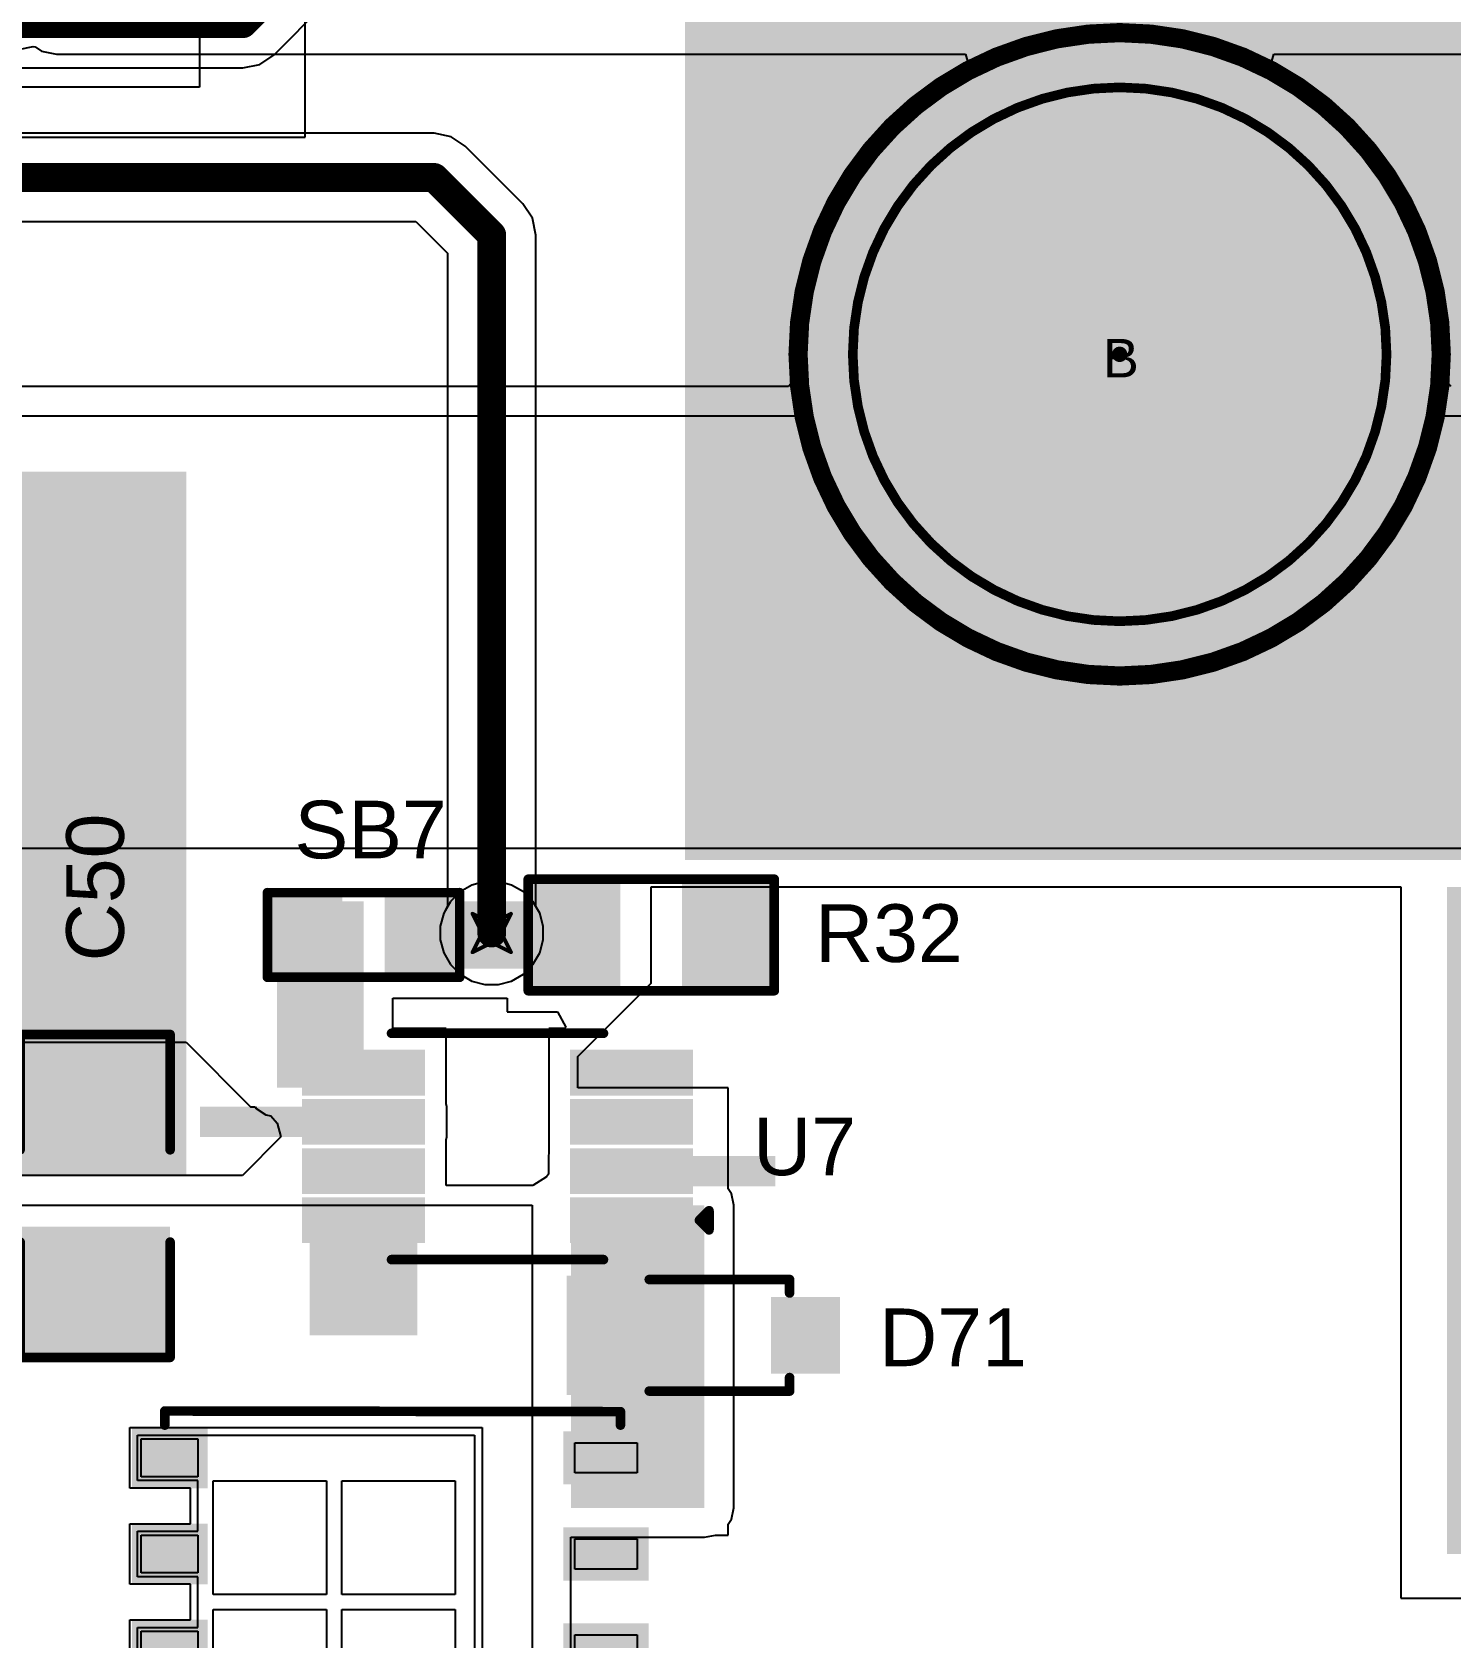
# Model space of a CAD drawing. Header units: inches. Extents: x -36 to 349, y -11 to 240.
# Drawn here: x 122.46 to 141.21, y 23.12 to 44.34 of the extents above; entities that cross this region are included whole.
import ezdxf

# ---------------------------------------------------------------- set-up
doc = ezdxf.new("R2010")
doc.units = ezdxf.units.IN
for name, color, linetype in [('Bottom Layer', 5, 'Continuous'), ('Bottom Solder', 6, 'Continuous'), ('Drill Drawing', 1, 'Continuous'), ('Layer 1', 16, 'Continuous'), ('Layer 2', 76, 'Continuous'), ('Multi-Layer', 9, 'Continuous'), ('Pad Holes', 156, 'Continuous'), ('Top Layer', 1, 'Continuous'), ('Top Overlay', 2, 'Continuous'), ('Top Paste', 8, 'Continuous'), ('Top Solder', 216, 'Continuous'), ('Via Holes', 16, 'Continuous')]:
    doc.layers.add(name, color=color, linetype=linetype)
doc.styles.add('Arial', font='', dxfattribs={"height": 0.2})
doc.styles.get('Arial').set_extended_font_data('Arial')

# ---------------------------------------------------------------- blocks, each defined once
blk = doc.blocks.new('SMTSO30100CTJ__4')
at = {"layer": 'Bottom Solder'}
h = blk.add_hatch(color=6, dxfattribs=at)
edge = h.paths.add_edge_path()
edge.add_arc((0, 0), 0.102, 0, 360)
at = {"layer": 'Pad Holes'}
h = blk.add_hatch(color=7, dxfattribs=at)
edge = h.paths.add_edge_path()
edge.add_arc((0, 0), 2.15, 0, 360)
at = {"layer": 'Top Layer'}
h = blk.add_hatch(color=1, dxfattribs=at)
edge = h.paths.add_edge_path()
edge.add_arc((0, 0), 3.3, 0, 360)
at = {"layer": 'Top Solder'}
h = blk.add_hatch(color=216, dxfattribs=at)
edge = h.paths.add_edge_path()
edge.add_arc((0, 0), 3.402, 0, 360)
at = {"layer": 'Top Overlay'}
for points in [[(3.527, 0, 0.127, 0.127, 1), (-3.527, 0, 0.127, 0.127, 1)], [(-3.559, 0, 0.0635, 0.0635, 1), (-3.495, 0, 0.0635, 0.0635, 1)], [(3.495, 0, 0.0635, 0.0635, 1), (3.558, 0, 0.0635, 0.0635, 1)]]:
    blk.add_lwpolyline(points, format="xyseb", close=True, dxfattribs=at)
blk = doc.blocks.new('SOD_323_37')
at = {"layer": 'Top Layer'}
for points in [[(-0.75, -0.45), (-1.55, -0.45), (-1.55, 0.45), (-0.75, 0.45)], [(1.55, -0.45), (0.75, -0.45), (0.75, 0.45), (1.55, 0.45)]]:
    blk.add_hatch(color=1, dxfattribs=at).paths.add_polyline_path(points)
at = {"layer": 'Top Overlay'}
for points in [[(-2.007, 0.483), (-0.914, 0.483), (-0.914, 0.787), (-2.007, 0.787)], [(-2.007, -0.508), (-1.575, -0.508), (-1.575, 0.508), (-2.007, 0.508)], [(-2.007, -0.787), (-0.914, -0.787), (-0.914, -0.483), (-2.007, -0.483)]]:
    blk.add_hatch(color=2, dxfattribs=at).paths.add_polyline_path(points)
at = {"layer": 'Top Paste'}
for points in [[(-0.75, -0.45), (-1.55, -0.45), (-1.55, 0.45), (-0.75, 0.45)], [(1.55, -0.45), (0.75, -0.45), (0.75, 0.45), (1.55, 0.45)]]:
    blk.add_hatch(color=8, dxfattribs=at).paths.add_polyline_path(points)
at = {"layer": 'Top Solder'}
for points in [[(-0.695, -0.505), (-1.605, -0.505), (-1.605, 0.505), (-0.695, 0.505)], [(1.605, -0.505), (0.695, -0.505), (0.695, 0.505), (1.605, 0.505)]]:
    blk.add_hatch(color=216, dxfattribs=at).paths.add_polyline_path(points)
at = {"layer": 'Top Overlay'}
for points in [[(-0.914, 0.737, 0.127, 0.127, 0), (0.94, 0.737, 0.127, 0.127, 0)], [(0.94, 0.559, 0.127, 0.127, 0), (0.94, 0.737, 0.127, 0.127, 0)], [(0.94, -0.737, 0.127, 0.127, 0), (0.94, -0.559, 0.127, 0.127, 0)], [(-0.914, -0.737, 0.127, 0.127, 0), (0.94, -0.737, 0.127, 0.127, 0)]]:
    blk.add_lwpolyline(points, format="xyseb", dxfattribs=at)
for points in [[(-0.946, 0.737, 0.0635, 0.0635, 1), (-0.883, 0.737, 0.0635, 0.0635, 1)], [(0.908, 0.737, 0.0635, 0.0635, 1), (0.972, 0.737, 0.0635, 0.0635, 1)], [(0.908, 0.737, 0.0635, 0.0635, 1), (0.972, 0.737, 0.0635, 0.0635, 1)], [(0.908, 0.559, 0.0635, 0.0635, 1), (0.972, 0.559, 0.0635, 0.0635, 1)], [(0.908, -0.559, 0.0635, 0.0635, 1), (0.972, -0.559, 0.0635, 0.0635, 1)], [(-0.946, -0.737, 0.0635, 0.0635, 1), (-0.883, -0.737, 0.0635, 0.0635, 1)], [(0.908, -0.737, 0.0635, 0.0635, 1), (0.972, -0.737, 0.0635, 0.0635, 1)], [(0.908, -0.737, 0.0635, 0.0635, 1), (0.972, -0.737, 0.0635, 0.0635, 1)]]:
    blk.add_lwpolyline(points, format="xyseb", close=True, dxfattribs=at)
blk = doc.blocks.new('MSOP_8_61')
at = {"layer": 'Top Layer'}
for points in [[(-2.48, 1.175), (-1.06, 1.175), (-1.06, 0.775), (-2.48, 0.775)], [(1.06, 1.175), (2.48, 1.175), (2.48, 0.775), (1.06, 0.775)], [(-2.48, 0.525), (-1.06, 0.525), (-1.06, 0.125), (-2.48, 0.125)], [(1.06, 0.525), (2.48, 0.525), (2.48, 0.125), (1.06, 0.125)], [(-2.48, -0.125), (-1.06, -0.125), (-1.06, -0.525), (-2.48, -0.525)], [(1.06, -0.125), (2.48, -0.125), (2.48, -0.525), (1.06, -0.525)], [(-2.48, -0.775), (-1.06, -0.775), (-1.06, -1.175), (-2.48, -1.175)], [(1.06, -0.775), (2.48, -0.775), (2.48, -1.175), (1.06, -1.175)]]:
    blk.add_hatch(color=1, dxfattribs=at).paths.add_polyline_path(points)
at = {"layer": 'Top Paste'}
for points in [[(-2.48, 1.175), (-1.06, 1.175), (-1.06, 0.775), (-2.48, 0.775)], [(1.06, 1.175), (2.48, 1.175), (2.48, 0.775), (1.06, 0.775)], [(-2.48, 0.525), (-1.06, 0.525), (-1.06, 0.125), (-2.48, 0.125)], [(1.06, 0.525), (2.48, 0.525), (2.48, 0.125), (1.06, 0.125)], [(-2.48, -0.125), (-1.06, -0.125), (-1.06, -0.525), (-2.48, -0.525)], [(1.06, -0.125), (2.48, -0.125), (2.48, -0.525), (1.06, -0.525)], [(-2.48, -0.775), (-1.06, -0.775), (-1.06, -1.175), (-2.48, -1.175)], [(1.06, -0.775), (2.48, -0.775), (2.48, -1.175), (1.06, -1.175)]]:
    blk.add_hatch(color=8, dxfattribs=at).paths.add_polyline_path(points)
at = {"layer": 'Top Solder'}
for points in [[(-2.582, 1.277), (-0.958, 1.277), (-0.958, 0.673), (-2.582, 0.673)], [(0.958, 1.277), (2.582, 1.277), (2.582, 0.673), (0.958, 0.673)], [(-2.582, 0.627), (-0.958, 0.627), (-0.958, 0.023), (-2.582, 0.023)], [(0.958, 0.627), (2.582, 0.627), (2.582, 0.023), (0.958, 0.023)], [(-2.582, -0.023), (-0.958, -0.023), (-0.958, -0.627), (-2.582, -0.627)], [(0.958, -0.023), (2.582, -0.023), (2.582, -0.627), (0.958, -0.627)], [(-2.582, -0.673), (-0.958, -0.673), (-0.958, -1.277), (-2.582, -1.277)], [(0.958, -0.673), (2.582, -0.673), (2.582, -1.277), (0.958, -1.277)]]:
    blk.add_hatch(color=216, dxfattribs=at).paths.add_polyline_path(points)
at = {"layer": 'Top Overlay'}
for points in [[(1.4, 1.495, 0.127, 0.127, 0), (-1.4, 1.495, 0.127, 0.127, 0)], [(-2.796, 1.103, 0.127, 0.127, 0), (-2.796, 0.849, 0.127, 0.127, 0)], [(-2.669, 0.976, 0.127, 0.127, 0), (-2.796, 1.103, 0.127, 0.127, 0)], [(-2.669, 0.976, 0.127, 0.127, 0), (-2.796, 0.849, 0.127, 0.127, 0)], [(1.4, -1.495, 0.127, 0.127, 0), (-1.4, -1.495, 0.127, 0.127, 0)]]:
    blk.add_lwpolyline(points, format="xyseb", dxfattribs=at)
for points in [[(-1.432, 1.495, 0.0635, 0.0635, 1), (-1.368, 1.495, 0.0635, 0.0635, 1)], [(1.368, 1.495, 0.0635, 0.0635, 1), (1.432, 1.495, 0.0635, 0.0635, 1)], [(-2.827, 1.103, 0.0635, 0.0635, 1), (-2.764, 1.103, 0.0635, 0.0635, 1)], [(-2.827, 1.103, 0.0635, 0.0635, 1), (-2.764, 1.103, 0.0635, 0.0635, 1)], [(-2.827, 0.849, 0.0635, 0.0635, 1), (-2.764, 0.849, 0.0635, 0.0635, 1)], [(-2.827, 0.849, 0.0635, 0.0635, 1), (-2.764, 0.849, 0.0635, 0.0635, 1)], [(-2.7, 0.976, 0.0635, 0.0635, 1), (-2.637, 0.976, 0.0635, 0.0635, 1)], [(-2.7, 0.976, 0.0635, 0.0635, 1), (-2.637, 0.976, 0.0635, 0.0635, 1)], [(-1.432, -1.495, 0.0635, 0.0635, 1), (-1.368, -1.495, 0.0635, 0.0635, 1)], [(1.368, -1.495, 0.0635, 0.0635, 1), (1.432, -1.495, 0.0635, 0.0635, 1)]]:
    blk.add_lwpolyline(points, format="xyseb", close=True, dxfattribs=at)
blk = doc.blocks.new('S______B______173')
at = {"layer": 'Top Layer'}
for points in [[(-1.143, -0.445), (-1.143, 0.445), (-0.381, 0.445), (-0.381, -0.445)], [(0.381, -0.445), (0.381, 0.445), (1.143, 0.445), (1.143, -0.445)]]:
    blk.add_hatch(color=1, dxfattribs=at).paths.add_polyline_path(points)
at = {"layer": 'Top Paste'}
for points in [[(-1.143, -0.445), (-1.143, 0.445), (-0.381, 0.445), (-0.381, -0.445)], [(0.381, -0.445), (0.381, 0.445), (1.143, 0.445), (1.143, -0.445)]]:
    blk.add_hatch(color=8, dxfattribs=at).paths.add_polyline_path(points)
at = {"layer": 'Top Solder'}
for points in [[(-1.245, -0.546), (-1.245, 0.546), (-0.279, 0.546), (-0.279, -0.546)], [(0.279, -0.546), (0.279, 0.546), (1.245, 0.546), (1.245, -0.546)]]:
    blk.add_hatch(color=216, dxfattribs=at).paths.add_polyline_path(points)
at = {"layer": 'Top Overlay'}
for points in [[(1.27, 0.559, 0.127, 0.127, 0), (-1.27, 0.559, 0.127, 0.127, 0)], [(-1.27, 0.559, 0.127, 0.127, 0), (-1.27, -0.559, 0.127, 0.127, 0)], [(1.27, 0.559, 0.127, 0.127, 0), (1.27, -0.559, 0.127, 0.127, 0)], [(1.27, -0.559, 0.127, 0.127, 0), (-1.27, -0.559, 0.127, 0.127, 0)]]:
    blk.add_lwpolyline(points, format="xyseb", dxfattribs=at)
for points in [[(-1.302, 0.559, 0.0635, 0.0635, 1), (-1.238, 0.559, 0.0635, 0.0635, 1)], [(-1.302, 0.559, 0.0635, 0.0635, 1), (-1.238, 0.559, 0.0635, 0.0635, 1)], [(1.238, 0.559, 0.0635, 0.0635, 1), (1.302, 0.559, 0.0635, 0.0635, 1)], [(1.238, 0.559, 0.0635, 0.0635, 1), (1.302, 0.559, 0.0635, 0.0635, 1)], [(-1.302, -0.559, 0.0635, 0.0635, 1), (-1.238, -0.559, 0.0635, 0.0635, 1)], [(-1.302, -0.559, 0.0635, 0.0635, 1), (-1.238, -0.559, 0.0635, 0.0635, 1)], [(1.238, -0.559, 0.0635, 0.0635, 1), (1.302, -0.559, 0.0635, 0.0635, 1)], [(1.238, -0.559, 0.0635, 0.0635, 1), (1.302, -0.559, 0.0635, 0.0635, 1)]]:
    blk.add_lwpolyline(points, format="xyseb", close=True, dxfattribs=at)
blk = doc.blocks.new('RES_0805_273')
at = {"layer": 'Top Layer'}
for points in [[(-1.524, 0.635), (-0.508, 0.635), (-0.508, -0.635), (-1.524, -0.635)], [(0.508, 0.635), (1.524, 0.635), (1.524, -0.635), (0.508, -0.635)]]:
    blk.add_hatch(color=1, dxfattribs=at).paths.add_polyline_path(points)
at = {"layer": 'Top Paste'}
for points in [[(-1.524, 0.635), (-0.508, 0.635), (-0.508, -0.635), (-1.524, -0.635)], [(0.508, 0.635), (1.524, 0.635), (1.524, -0.635), (0.508, -0.635)]]:
    blk.add_hatch(color=8, dxfattribs=at).paths.add_polyline_path(points)
at = {"layer": 'Top Solder'}
for points in [[(-1.6256, 0.7366), (-0.4064, 0.7366), (-0.4064, -0.7366), (-1.6256, -0.7366)], [(0.4064, 0.7366), (1.6256, 0.7366), (1.6256, -0.7366), (0.4064, -0.7366)]]:
    blk.add_hatch(color=216, dxfattribs=at).paths.add_polyline_path(points)
at = {"layer": 'Top Overlay'}
for points in [[(-1.6256, -0.7366, 0.127, 0.127, 0), (-1.6256, 0.7366, 0.127, 0.127, 0)], [(-1.6256, 0.7366, 0.127, 0.127, 0), (1.6256, 0.7366, 0.127, 0.127, 0)], [(1.6256, -0.7366, 0.127, 0.127, 0), (1.6256, 0.7366, 0.127, 0.127, 0)], [(-1.6256, -0.7366, 0.127, 0.127, 0), (1.6256, -0.7366, 0.127, 0.127, 0)]]:
    blk.add_lwpolyline(points, format="xyseb", dxfattribs=at)
for points in [[(-1.65735, 0.7366, 0.0635, 0.0635, 1), (-1.59385, 0.7366, 0.0635, 0.0635, 1)], [(-1.65735, 0.7366, 0.0635, 0.0635, 1), (-1.59385, 0.7366, 0.0635, 0.0635, 1)], [(1.59385, 0.7366, 0.0635, 0.0635, 1), (1.65735, 0.7366, 0.0635, 0.0635, 1)], [(1.59385, 0.7366, 0.0635, 0.0635, 1), (1.65735, 0.7366, 0.0635, 0.0635, 1)], [(-1.65735, -0.7366, 0.0635, 0.0635, 1), (-1.59385, -0.7366, 0.0635, 0.0635, 1)], [(-1.65735, -0.7366, 0.0635, 0.0635, 1), (-1.59385, -0.7366, 0.0635, 0.0635, 1)], [(1.59385, -0.7366, 0.0635, 0.0635, 1), (1.65735, -0.7366, 0.0635, 0.0635, 1)], [(1.59385, -0.7366, 0.0635, 0.0635, 1), (1.65735, -0.7366, 0.0635, 0.0635, 1)]]:
    blk.add_lwpolyline(points, format="xyseb", close=True, dxfattribs=at)
blk = doc.blocks.new('PG_TDSON_8_7_300')
at = {"layer": 'Top Layer'}
for points in [[(-1.895, 2.155), (-0.97, 2.155), (-0.97, 1.655), (-1.895, 1.655)], [(3.93, 2.205), (4.73, 2.205), (4.73, 1.605), (3.93, 1.605)], [(-1.895, 0.885), (-0.97, 0.885), (-0.97, 0.385), (-1.895, 0.385)], [(3.93, 0.935), (4.73, 0.935), (4.73, 0.335), (3.93, 0.335)], [(-1.895, -0.385), (-0.97, -0.385), (-0.97, -0.885), (-1.895, -0.885)], [(3.93, -0.335), (4.73, -0.335), (4.73, -0.935), (3.93, -0.935)], [(-1.895, -1.655), (-0.97, -1.655), (-0.97, -2.155), (-1.895, -2.155)], [(3.93, -1.605), (4.73, -1.605), (4.73, -2.205), (3.93, -2.205)]]:
    blk.add_hatch(color=1, dxfattribs=at).paths.add_polyline_path(points)
at = {"layer": 'Top Solder'}
for points in [[(-1.997, 2.257), (-0.868, 2.257), (-0.868, 1.553), (-1.997, 1.553)], [(3.829, 2.307), (4.832, 2.307), (4.832, 1.503), (3.829, 1.503)], [(-1.997, 0.987), (-0.868, 0.987), (-0.868, 0.283), (-1.997, 0.283)], [(3.829, 1.037), (4.832, 1.037), (4.832, 0.233), (3.829, 0.233)], [(-1.997, -0.283), (-0.868, -0.283), (-0.868, -0.987), (-1.997, -0.987)], [(3.829, -0.233), (4.832, -0.233), (4.832, -1.037), (3.829, -1.037)], [(-1.997, -1.553), (-0.868, -1.553), (-0.868, -2.257), (-1.997, -2.257)], [(3.829, -1.503), (4.832, -1.503), (4.832, -2.307), (3.829, -2.307)]]:
    blk.add_hatch(color=216, dxfattribs=at).paths.add_polyline_path(points)
at = {"layer": 'Top Layer'}
for p, q in [((0.303, -2.205), (0.303, 2.205)), ((0.303, 2.205), (4.758, 2.205)), ((4.758, 2.205), (4.758, 1.605)), ((4.758, 1.605), (3.958, 1.605)), ((3.958, 1.605), (3.958, 0.935)), ((3.958, 0.935), (4.758, 0.935)), ((4.758, 0.935), (4.758, 0.335)), ((4.758, 0.335), (3.958, 0.335)), ((3.958, 0.335), (3.958, -0.335)), ((3.958, -0.335), (4.758, -0.335)), ((4.758, -0.335), (4.758, -0.935)), ((4.758, -0.935), (3.958, -0.935)), ((3.958, -0.935), (3.958, -1.605)), ((3.958, -1.605), (4.758, -1.605)), ((4.758, -1.605), (4.758, -2.205)), ((4.758, -2.205), (0.303, -2.205))]:
    blk.add_line(p, q, dxfattribs=at)
at = {"layer": 'Top Overlay'}
for points in [[(4.397, 2.524, 0.127, 0.127, 0), (-1.626, 2.515, 0.127, 0.127, 0)], [(-1.626, 2.515, 0.127, 0.127, 0), (-1.626, 2.337, 0.127, 0.127, 0)], [(4.397, 2.524, 0.127, 0.127, 0), (4.397, 2.337, 0.127, 0.127, 0)], [(-2.057, 1.905, 0.127, 0.127, 0), (-2.184, 2.032, 0.127, 0.127, 0)], [(-2.184, 2.032, 0.127, 0.127, 0), (-2.184, 1.778, 0.127, 0.127, 0)], [(-2.057, 1.905, 0.127, 0.127, 0), (-2.184, 1.778, 0.127, 0.127, 0)], [(-1.626, -2.337, 0.127, 0.127, 0), (-1.626, -2.515, 0.127, 0.127, 0)], [(4.397, -2.337, 0.127, 0.127, 0), (4.397, -2.524, 0.127, 0.127, 0)], [(4.397, -2.524, 0.127, 0.127, 0), (-1.626, -2.515, 0.127, 0.127, 0)]]:
    blk.add_lwpolyline(points, format="xyseb", dxfattribs=at)
for points in [[(-1.657, 2.515, 0.0635, 0.0635, 1), (-1.594, 2.515, 0.0635, 0.0635, 1)], [(-1.657, 2.515, 0.0635, 0.0635, 1), (-1.594, 2.515, 0.0635, 0.0635, 1)], [(4.365, 2.524, 0.0635, 0.0635, 1), (4.428, 2.524, 0.0635, 0.0635, 1)], [(4.365, 2.524, 0.0635, 0.0635, 1), (4.428, 2.524, 0.0635, 0.0635, 1)], [(-1.657, 2.337, 0.0635, 0.0635, 1), (-1.594, 2.337, 0.0635, 0.0635, 1)], [(4.365, 2.337, 0.0635, 0.0635, 1), (4.428, 2.337, 0.0635, 0.0635, 1)], [(-2.216, 2.032, 0.0635, 0.0635, 1), (-2.153, 2.032, 0.0635, 0.0635, 1)], [(-2.216, 2.032, 0.0635, 0.0635, 1), (-2.153, 2.032, 0.0635, 0.0635, 1)], [(-2.089, 1.905, 0.0635, 0.0635, 1), (-2.026, 1.905, 0.0635, 0.0635, 1)], [(-2.089, 1.905, 0.0635, 0.0635, 1), (-2.026, 1.905, 0.0635, 0.0635, 1)], [(-2.216, 1.778, 0.0635, 0.0635, 1), (-2.153, 1.778, 0.0635, 0.0635, 1)], [(-2.216, 1.778, 0.0635, 0.0635, 1), (-2.153, 1.778, 0.0635, 0.0635, 1)], [(-1.657, -2.337, 0.0635, 0.0635, 1), (-1.594, -2.337, 0.0635, 0.0635, 1)], [(4.365, -2.337, 0.0635, 0.0635, 1), (4.428, -2.337, 0.0635, 0.0635, 1)], [(-1.657, -2.515, 0.0635, 0.0635, 1), (-1.594, -2.515, 0.0635, 0.0635, 1)], [(-1.657, -2.515, 0.0635, 0.0635, 1), (-1.594, -2.515, 0.0635, 0.0635, 1)], [(4.365, -2.524, 0.0635, 0.0635, 1), (4.428, -2.524, 0.0635, 0.0635, 1)], [(4.365, -2.524, 0.0635, 0.0635, 1), (4.428, -2.524, 0.0635, 0.0635, 1)]]:
    blk.add_lwpolyline(points, format="xyseb", close=True, dxfattribs=at)
at = {"layer": 'Top Paste'}
for p, q in [((3.958, 1.655), (3.958, 2.155)), ((3.958, 2.155), (4.708, 2.155)), ((4.708, 2.155), (4.708, 1.655)), ((-1.845, 1.705), (-1.845, 2.105)), ((-1.845, 2.105), (-1.02, 2.105)), ((-1.02, 2.105), (-1.02, 1.705)), ((-1.02, 1.705), (-1.845, 1.705)), ((0.558, 0.1), (0.558, 1.6)), ((0.558, 1.6), (2.058, 1.6)), ((2.058, 1.6), (2.058, 0.1)), ((2.258, 0.1), (2.258, 1.6)), ((2.258, 1.6), (3.758, 1.6)), ((3.758, 1.6), (3.758, 0.1)), ((4.708, 1.655), (3.958, 1.655)), ((3.958, 0.385), (3.958, 0.885)), ((3.958, 0.885), (4.708, 0.885)), ((4.708, 0.885), (4.708, 0.385)), ((-1.845, 0.435), (-1.845, 0.835)), ((-1.845, 0.835), (-1.02, 0.835)), ((-1.02, 0.835), (-1.02, 0.435)), ((-1.02, 0.435), (-1.845, 0.435)), ((4.708, 0.385), (3.958, 0.385)), ((2.058, 0.1), (0.558, 0.1)), ((3.758, 0.1), (2.258, 0.1)), ((0.558, -1.6), (0.558, -0.1)), ((0.558, -0.1), (2.058, -0.1)), ((2.058, -0.1), (2.058, -1.6)), ((2.258, -1.6), (2.258, -0.1)), ((2.258, -0.1), (3.758, -0.1)), ((3.758, -0.1), (3.758, -1.6)), ((3.958, -0.885), (3.958, -0.385)), ((3.958, -0.385), (4.708, -0.385)), ((4.708, -0.385), (4.708, -0.885)), ((-1.845, -0.835), (-1.845, -0.435)), ((-1.845, -0.435), (-1.02, -0.435)), ((-1.02, -0.435), (-1.02, -0.835)), ((-1.02, -0.835), (-1.845, -0.835)), ((4.708, -0.885), (3.958, -0.885)), ((2.058, -1.6), (0.558, -1.6)), ((3.758, -1.6), (2.258, -1.6)), ((3.958, -2.155), (3.958, -1.655)), ((3.958, -1.655), (4.708, -1.655)), ((4.708, -1.655), (4.708, -2.155)), ((-1.845, -2.105), (-1.845, -1.705)), ((-1.845, -1.705), (-1.02, -1.705)), ((-1.02, -1.705), (-1.02, -2.105)), ((-1.02, -2.105), (-1.845, -2.105)), ((4.708, -2.155), (3.958, -2.155))]:
    blk.add_line(p, q, dxfattribs=at)
at = {"layer": 'Top Solder'}
for p, q in [((0.203, -2.305), (0.203, 2.305)), ((0.203, 2.305), (4.858, 2.305)), ((4.858, 2.305), (4.858, 1.505)), ((4.858, 1.505), (4.058, 1.505)), ((4.058, 1.505), (4.058, 1.035)), ((4.058, 1.035), (4.858, 1.035)), ((4.858, 1.035), (4.858, 0.235)), ((4.858, 0.235), (4.058, 0.235)), ((4.058, 0.235), (4.058, -0.235)), ((4.058, -0.235), (4.858, -0.235)), ((4.858, -0.235), (4.858, -1.035)), ((4.858, -1.035), (4.058, -1.035)), ((4.058, -1.035), (4.058, -1.505)), ((4.058, -1.505), (4.858, -1.505)), ((4.858, -1.505), (4.858, -2.305)), ((4.858, -2.305), (0.203, -2.305))]:
    blk.add_line(p, q, dxfattribs=at)
blk = doc.blocks.new('C___1206_456')
at = {"layer": 'Top Layer'}
for points in [[(-2.032, 0.889), (-0.508, 0.889), (-0.508, -0.889), (-2.032, -0.889)], [(0.508, 0.889), (2.032, 0.889), (2.032, -0.889), (0.508, -0.889)]]:
    blk.add_hatch(color=1, dxfattribs=at).paths.add_polyline_path(points)
at = {"layer": 'Top Paste'}
for points in [[(-2.032, 0.889), (-0.508, 0.889), (-0.508, -0.889), (-2.032, -0.889)], [(0.508, 0.889), (2.032, 0.889), (2.032, -0.889), (0.508, -0.889)]]:
    blk.add_hatch(color=8, dxfattribs=at).paths.add_polyline_path(points)
at = {"layer": 'Top Solder'}
for points in [[(-2.134, 0.991), (-0.406, 0.991), (-0.406, -0.991), (-2.134, -0.991)], [(0.406, 0.991), (2.134, 0.991), (2.134, -0.991), (0.406, -0.991)]]:
    blk.add_hatch(color=216, dxfattribs=at).paths.add_polyline_path(points)
at = {"layer": 'Top Overlay'}
for points in [[(-2.134, -0.991, 0.127, 0.127, 0), (-2.134, 0.991, 0.127, 0.127, 0)], [(-0.61, 0.991, 0.127, 0.127, 0), (-2.134, 0.991, 0.127, 0.127, 0)], [(2.134, 0.991, 0.127, 0.127, 0), (0.61, 0.991, 0.127, 0.127, 0)], [(2.134, -0.991, 0.127, 0.127, 0), (2.134, 0.991, 0.127, 0.127, 0)], [(-0.61, -0.991, 0.127, 0.127, 0), (-2.134, -0.991, 0.127, 0.127, 0)], [(2.134, -0.991, 0.127, 0.127, 0), (0.61, -0.991, 0.127, 0.127, 0)]]:
    blk.add_lwpolyline(points, format="xyseb", dxfattribs=at)
for points in [[(-2.165, 0.991, 0.0635, 0.0635, 1), (-2.102, 0.991, 0.0635, 0.0635, 1)], [(-2.165, 0.991, 0.0635, 0.0635, 1), (-2.102, 0.991, 0.0635, 0.0635, 1)], [(-0.641, 0.991, 0.0635, 0.0635, 1), (-0.578, 0.991, 0.0635, 0.0635, 1)], [(0.578, 0.991, 0.0635, 0.0635, 1), (0.641, 0.991, 0.0635, 0.0635, 1)], [(2.102, 0.991, 0.0635, 0.0635, 1), (2.165, 0.991, 0.0635, 0.0635, 1)], [(2.102, 0.991, 0.0635, 0.0635, 1), (2.165, 0.991, 0.0635, 0.0635, 1)], [(-2.165, -0.991, 0.0635, 0.0635, 1), (-2.102, -0.991, 0.0635, 0.0635, 1)], [(-2.165, -0.991, 0.0635, 0.0635, 1), (-2.102, -0.991, 0.0635, 0.0635, 1)], [(-0.641, -0.991, 0.0635, 0.0635, 1), (-0.578, -0.991, 0.0635, 0.0635, 1)], [(0.578, -0.991, 0.0635, 0.0635, 1), (0.641, -0.991, 0.0635, 0.0635, 1)], [(2.102, -0.991, 0.0635, 0.0635, 1), (2.165, -0.991, 0.0635, 0.0635, 1)], [(2.102, -0.991, 0.0635, 0.0635, 1), (2.165, -0.991, 0.0635, 0.0635, 1)]]:
    blk.add_lwpolyline(points, format="xyseb", close=True, dxfattribs=at)

msp = doc.modelspace()

# ---------------------------------------------------------------- hatches: boundary and pattern name
at = {"layer": 'Bottom Layer'}
h = msp.add_hatch(color=5, dxfattribs=at)
edge = h.paths.add_edge_path()
edge.add_arc((128.533, 32.436), 0.3, 0, 360)
at = {"layer": 'Layer 1'}
for points in [[(131.086, 33.401), (142.494, 33.401), (142.494, 45.276), (131.086, 45.276)], [(137.662, 34.95), (137.662, 44.983), (135.79, 44.983), (135.79, 34.95)], [(131.699, 39.25), (141.732, 39.25), (141.732, 41.122), (131.699, 41.122)]]:
    msp.add_hatch(color=16, dxfattribs=at).paths.add_polyline_path(points)
h = msp.add_hatch(color=16, dxfattribs=at)
edge = h.paths.add_edge_path()
edge.add_arc((128.533, 32.436), 0.3, 0, 360)
at = {"layer": 'Layer 2'}
h = msp.add_hatch(color=76, dxfattribs=at)
edge = h.paths.add_edge_path()
edge.add_arc((128.533, 32.436), 0.3, 0, 360)
at = {"layer": 'Top Layer'}
for points in [[(119.999, 29.233), (124.495, 29.233), (124.495, 38.532), (119.999, 38.532)], [(141.157, 24.232), (149.336, 24.232), (149.336, 33.045), (141.157, 33.045)], [(125.696, 30.391), (126.839, 30.391), (126.839, 32.855), (125.696, 32.855)], [(127.22, 31.966), (130.133, 31.966), (130.133, 32.855), (127.22, 32.855)], [(124.679, 29.741), (127.549, 29.741), (127.549, 30.141), (124.679, 30.141)], [(129.669, 29.091), (132.279, 29.091), (132.279, 29.491), (129.669, 29.491)], [(126.129, 27.121), (127.549, 27.121), (127.549, 28.75), (126.129, 28.75)], [(129.579, 24.841), (131.343, 24.841), (131.343, 28.84), (129.579, 28.84)]]:
    msp.add_hatch(color=1, dxfattribs=at).paths.add_polyline_path(points)
h = msp.add_hatch(color=1, dxfattribs=at)
edge = h.paths.add_edge_path()
edge.add_arc((128.533, 32.436), 0.3, 0, 360)
at = {"layer": 'Via Holes'}
h = msp.add_hatch(color=7, dxfattribs=at)
edge = h.paths.add_edge_path()
edge.add_arc((128.533, 32.436), 0.15, 0, 360)

# ---------------------------------------------------------------- linework, layer by layer
at = {"layer": 'Bottom Layer'}
for p, q in [((125.656, 44.038), (126.311, 44.693)), ((136, 44.258), (135.462, 44.114)), ((136.552, 44.331), (136, 44.258)), ((137.109, 44.331), (136.552, 44.331)), ((137.662, 44.258), (137.109, 44.331)), ((138.2, 44.114), (137.662, 44.258)), ((125.467, 43.912), (125.656, 44.038)), ((135.462, 44.114), (134.947, 43.901)), ((138.714, 43.901), (138.2, 44.114)), ((122.019, 43.867), (125.244, 43.867)), ((125.244, 43.867), (125.467, 43.912)), ((134.947, 43.901), (134.464, 43.623)), ((139.197, 43.623), (138.714, 43.901)), ((134.464, 43.623), (134.022, 43.283)), ((139.639, 43.283), (139.197, 43.623)), ((134.022, 43.283), (133.629, 42.889)), ((140.033, 42.889), (139.639, 43.283)), ((127.772, 43.001), (113.637, 43.001)), ((127.995, 42.956), (127.772, 43.001)), ((128.184, 42.83), (127.995, 42.956)), ((133.629, 42.889), (133.289, 42.447)), ((140.372, 42.447), (140.033, 42.889)), ((128.945, 42.069), (128.184, 42.83)), ((133.289, 42.447), (133.011, 41.965)), ((140.651, 41.965), (140.372, 42.447)), ((129.071, 41.88), (128.945, 42.069)), ((113.637, 41.835), (127.531, 41.835)), ((127.531, 41.835), (127.95, 41.416)), ((129.116, 41.657), (129.071, 41.88)), ((133.011, 41.965), (132.798, 41.45)), ((140.864, 41.45), (140.651, 41.965)), ((129.116, 32.789), (129.116, 41.657)), ((127.95, 41.416), (127.95, 32.789)), ((132.798, 41.45), (132.653, 40.912)), ((141.008, 40.912), (140.864, 41.45)), ((132.653, 40.912), (132.581, 40.36)), ((141.081, 40.36), (141.008, 40.912)), ((132.581, 40.36), (132.581, 39.803)), ((141.081, 39.803), (141.081, 40.36)), ((132.581, 39.803), (132.653, 39.25)), ((141.008, 39.25), (141.081, 39.803)), ((132.653, 39.25), (132.798, 38.712)), ((140.864, 38.712), (141.008, 39.25)), ((132.798, 38.712), (133.011, 38.197)), ((140.651, 38.197), (140.864, 38.712)), ((133.011, 38.197), (133.289, 37.715)), ((140.372, 37.715), (140.651, 38.197)), ((133.289, 37.715), (133.629, 37.273)), ((140.033, 37.273), (140.372, 37.715)), ((133.629, 37.273), (134.022, 36.879)), ((139.639, 36.879), (140.033, 37.273)), ((134.022, 36.879), (134.464, 36.54)), ((139.197, 36.54), (139.639, 36.879)), ((134.464, 36.54), (134.947, 36.261)), ((138.714, 36.261), (139.197, 36.54)), ((134.947, 36.261), (135.462, 36.048)), ((138.2, 36.048), (138.714, 36.261)), ((135.462, 36.048), (136, 35.904)), ((136, 35.904), (136.552, 35.831)), ((137.109, 35.831), (137.662, 35.904)), ((137.662, 35.904), (138.2, 36.048)), ((136.552, 35.831), (137.109, 35.831)), ((127.898, 32.699), (127.852, 32.525)), ((127.95, 32.789), (127.898, 32.699)), ((129.168, 32.699), (129.116, 32.789)), ((129.214, 32.525), (129.168, 32.699)), ((127.852, 32.525), (127.852, 32.346)), ((129.214, 32.346), (129.214, 32.525)), ((127.852, 32.346), (127.898, 32.173)), ((129.168, 32.173), (129.214, 32.346)), ((127.898, 32.173), (127.988, 32.018)), ((129.078, 32.018), (129.168, 32.173)), ((127.988, 32.018), (128.115, 31.891)), ((128.115, 31.891), (128.27, 31.801)), ((128.796, 31.801), (128.951, 31.891)), ((128.951, 31.891), (129.078, 32.018)), ((128.27, 31.801), (128.443, 31.755)), ((128.443, 31.755), (128.623, 31.755)), ((128.623, 31.755), (128.796, 31.801))]:
    msp.add_line(p, q, dxfattribs=at)
for points in [[(125.244, 44.45, 0.381, 0.381, 0), (126.069, 45.276, 0.381, 0.381, 0)], [(121.666, 44.45, 0.381, 0.381, 0), (125.244, 44.45, 0.381, 0.381, 0)], [(113.284, 42.418, 0.381, 0.381, 0), (127.772, 42.418, 0.381, 0.381, 0)], [(127.772, 42.418, 0.381, 0.381, 0), (128.533, 41.657, 0.381, 0.381, 0)], [(128.533, 32.436, 0.381, 0.381, 0), (128.533, 41.657, 0.381, 0.381, 0)]]:
    msp.add_lwpolyline(points, format="xyseb", dxfattribs=at)
for points in [[(125.148, 44.45, 0.191, 0.191, 1), (125.339, 44.45, 0.191, 0.191, 1)], [(125.148, 44.45, 0.191, 0.191, 1), (125.339, 44.45, 0.191, 0.191, 1)], [(127.677, 42.418, 0.191, 0.191, 1), (127.867, 42.418, 0.191, 0.191, 1)], [(127.677, 42.418, 0.191, 0.191, 1), (127.867, 42.418, 0.191, 0.191, 1)], [(128.438, 41.657, 0.191, 0.191, 1), (128.628, 41.657, 0.191, 0.191, 1)], [(128.438, 41.657, 0.191, 0.191, 1), (128.628, 41.657, 0.191, 0.191, 1)], [(128.438, 32.436, 0.191, 0.191, 1), (128.628, 32.436, 0.191, 0.191, 1)]]:
    msp.add_lwpolyline(points, format="xyseb", close=True, dxfattribs=at)
at = {"layer": 'Drill Drawing'}
for points in [[(128.279, 32.69, 0.0508, 0.0508, 0), (128.533, 32.563, 0.0508, 0.0508, 0)], [(128.279, 32.69, 0.0508, 0.0508, 0), (128.406, 32.436, 0.0508, 0.0508, 0)], [(128.533, 32.563, 0.0508, 0.0508, 0), (128.787, 32.69, 0.0508, 0.0508, 0)], [(128.66, 32.436, 0.0508, 0.0508, 0), (128.787, 32.69, 0.0508, 0.0508, 0)], [(128.279, 32.182, 0.0508, 0.0508, 0), (128.406, 32.436, 0.0508, 0.0508, 0)], [(128.66, 32.436, 0.0508, 0.0508, 0), (128.787, 32.182, 0.0508, 0.0508, 0)], [(128.279, 32.182, 0.0508, 0.0508, 0), (128.533, 32.309, 0.0508, 0.0508, 0)], [(128.533, 32.309, 0.0508, 0.0508, 0), (128.787, 32.182, 0.0508, 0.0508, 0)]]:
    msp.add_lwpolyline(points, format="xyseb", dxfattribs=at)
for points in [[(128.266, 32.69, 0.0254, 0.0254, 1), (128.292, 32.69, 0.0254, 0.0254, 1)], [(128.266, 32.69, 0.0254, 0.0254, 1), (128.292, 32.69, 0.0254, 0.0254, 1)], [(128.774, 32.69, 0.0254, 0.0254, 1), (128.8, 32.69, 0.0254, 0.0254, 1)], [(128.774, 32.69, 0.0254, 0.0254, 1), (128.8, 32.69, 0.0254, 0.0254, 1)], [(128.393, 32.436, 0.0254, 0.0254, 1), (128.419, 32.436, 0.0254, 0.0254, 1)], [(128.393, 32.436, 0.0254, 0.0254, 1), (128.419, 32.436, 0.0254, 0.0254, 1)], [(128.52, 32.563, 0.0254, 0.0254, 1), (128.546, 32.563, 0.0254, 0.0254, 1)], [(128.52, 32.563, 0.0254, 0.0254, 1), (128.546, 32.563, 0.0254, 0.0254, 1)], [(128.647, 32.436, 0.0254, 0.0254, 1), (128.673, 32.436, 0.0254, 0.0254, 1)], [(128.647, 32.436, 0.0254, 0.0254, 1), (128.673, 32.436, 0.0254, 0.0254, 1)], [(128.52, 32.309, 0.0254, 0.0254, 1), (128.546, 32.309, 0.0254, 0.0254, 1)], [(128.52, 32.309, 0.0254, 0.0254, 1), (128.546, 32.309, 0.0254, 0.0254, 1)], [(128.266, 32.182, 0.0254, 0.0254, 1), (128.292, 32.182, 0.0254, 0.0254, 1)], [(128.266, 32.182, 0.0254, 0.0254, 1), (128.292, 32.182, 0.0254, 0.0254, 1)], [(128.774, 32.182, 0.0254, 0.0254, 1), (128.8, 32.182, 0.0254, 0.0254, 1)], [(128.774, 32.182, 0.0254, 0.0254, 1), (128.8, 32.182, 0.0254, 0.0254, 1)]]:
    msp.add_lwpolyline(points, format="xyseb", close=True, dxfattribs=at)
at = {"layer": 'Layer 1'}
for p, q in [((136, 44.258), (135.462, 44.114)), ((136.552, 44.331), (136, 44.258)), ((137.109, 44.331), (136.552, 44.331)), ((137.662, 44.258), (137.109, 44.331)), ((138.2, 44.114), (137.662, 44.258)), ((135.462, 44.114), (134.947, 43.901)), ((138.714, 43.901), (138.2, 44.114)), ((134.947, 43.901), (134.464, 43.623)), ((139.197, 43.623), (138.714, 43.901)), ((134.464, 43.623), (134.022, 43.283)), ((139.639, 43.283), (139.197, 43.623)), ((134.022, 43.283), (133.629, 42.889)), ((140.033, 42.889), (139.639, 43.283)), ((133.629, 42.889), (133.289, 42.447)), ((140.372, 42.447), (140.033, 42.889)), ((133.289, 42.447), (133.011, 41.965)), ((140.651, 41.965), (140.372, 42.447)), ((133.011, 41.965), (132.798, 41.45)), ((140.864, 41.45), (140.651, 41.965)), ((132.798, 41.45), (132.653, 40.912)), ((141.008, 40.912), (140.864, 41.45)), ((132.653, 40.912), (132.581, 40.36)), ((141.081, 40.36), (141.008, 40.912)), ((132.581, 40.36), (132.581, 39.803)), ((141.081, 39.803), (141.081, 40.36)), ((132.581, 39.803), (132.653, 39.25)), ((141.008, 39.25), (141.081, 39.803)), ((132.653, 39.25), (132.798, 38.712)), ((140.864, 38.712), (141.008, 39.25)), ((132.798, 38.712), (133.011, 38.197)), ((140.651, 38.197), (140.864, 38.712)), ((133.011, 38.197), (133.289, 37.715)), ((140.372, 37.715), (140.651, 38.197)), ((133.289, 37.715), (133.629, 37.273)), ((140.033, 37.273), (140.372, 37.715)), ((133.629, 37.273), (134.022, 36.879)), ((139.639, 36.879), (140.033, 37.273)), ((134.022, 36.879), (134.464, 36.54)), ((139.197, 36.54), (139.639, 36.879)), ((134.464, 36.54), (134.947, 36.261)), ((138.714, 36.261), (139.197, 36.54)), ((134.947, 36.261), (135.462, 36.048)), ((138.2, 36.048), (138.714, 36.261)), ((135.462, 36.048), (136, 35.904)), ((136, 35.904), (136.552, 35.831)), ((137.109, 35.831), (137.662, 35.904)), ((137.662, 35.904), (138.2, 36.048)), ((136.552, 35.831), (137.109, 35.831)), ((128.443, 33.117), (128.27, 33.07)), ((128.623, 33.117), (128.443, 33.117)), ((128.796, 33.07), (128.623, 33.117)), ((128.115, 32.981), (127.988, 32.854)), ((128.27, 33.07), (128.115, 32.981)), ((128.951, 32.981), (128.796, 33.07)), ((129.078, 32.854), (128.951, 32.981)), ((127.898, 32.699), (127.852, 32.525)), ((127.988, 32.854), (127.898, 32.699)), ((129.168, 32.699), (129.078, 32.854)), ((129.214, 32.525), (129.168, 32.699)), ((127.852, 32.525), (127.852, 32.346)), ((129.214, 32.346), (129.214, 32.525)), ((127.852, 32.346), (127.898, 32.173)), ((129.168, 32.173), (129.214, 32.346)), ((127.898, 32.173), (127.988, 32.018)), ((129.078, 32.018), (129.168, 32.173)), ((127.988, 32.018), (128.115, 31.891)), ((128.115, 31.891), (128.27, 31.801)), ((128.796, 31.801), (128.951, 31.891)), ((128.951, 31.891), (129.078, 32.018)), ((128.27, 31.801), (128.443, 31.755)), ((128.443, 31.755), (128.623, 31.755)), ((128.623, 31.755), (128.796, 31.801))]:
    msp.add_line(p, q, dxfattribs=at)
at = {"layer": 'Layer 2'}
for p, q in [((124.672, 59.995), (124.672, 43.612)), ((126.069, 42.951), (126.069, 47.6)), ((136, 44.258), (135.462, 44.114)), ((136.552, 44.331), (136, 44.258)), ((137.109, 44.331), (136.552, 44.331)), ((137.662, 44.258), (137.109, 44.331)), ((138.2, 44.114), (137.662, 44.258)), ((135.462, 44.114), (134.947, 43.901)), ((138.714, 43.901), (138.2, 44.114)), ((134.947, 43.901), (134.464, 43.623)), ((139.197, 43.623), (138.714, 43.901)), ((124.672, 43.612), (122.084, 43.612)), ((134.464, 43.623), (134.022, 43.283)), ((139.639, 43.283), (139.197, 43.623)), ((134.022, 43.283), (133.629, 42.889)), ((140.033, 42.889), (139.639, 43.283)), ((115.452, 42.951), (126.069, 42.951)), ((133.629, 42.889), (133.289, 42.447)), ((140.372, 42.447), (140.033, 42.889)), ((133.289, 42.447), (133.011, 41.965)), ((140.651, 41.965), (140.372, 42.447)), ((133.011, 41.965), (132.798, 41.45)), ((140.864, 41.45), (140.651, 41.965)), ((132.798, 41.45), (132.653, 40.912)), ((141.008, 40.912), (140.864, 41.45)), ((132.653, 40.912), (132.581, 40.36)), ((141.081, 40.36), (141.008, 40.912)), ((132.581, 40.36), (132.581, 39.803)), ((141.081, 39.803), (141.081, 40.36)), ((132.581, 39.803), (132.653, 39.25)), ((141.008, 39.25), (141.081, 39.803)), ((132.653, 39.25), (132.798, 38.712)), ((140.864, 38.712), (141.008, 39.25)), ((132.798, 38.712), (133.011, 38.197)), ((140.651, 38.197), (140.864, 38.712)), ((133.011, 38.197), (133.289, 37.715)), ((140.372, 37.715), (140.651, 38.197)), ((133.289, 37.715), (133.629, 37.273)), ((140.033, 37.273), (140.372, 37.715)), ((133.629, 37.273), (134.022, 36.879)), ((139.639, 36.879), (140.033, 37.273)), ((134.022, 36.879), (134.464, 36.54)), ((139.197, 36.54), (139.639, 36.879)), ((134.464, 36.54), (134.947, 36.261)), ((138.714, 36.261), (139.197, 36.54)), ((134.947, 36.261), (135.462, 36.048)), ((138.2, 36.048), (138.714, 36.261)), ((135.462, 36.048), (136, 35.904)), ((136, 35.904), (136.552, 35.831)), ((137.109, 35.831), (137.662, 35.904)), ((137.662, 35.904), (138.2, 36.048)), ((136.552, 35.831), (137.109, 35.831)), ((128.443, 33.117), (128.27, 33.07)), ((128.623, 33.117), (128.443, 33.117)), ((128.796, 33.07), (128.623, 33.117)), ((128.115, 32.981), (127.988, 32.854)), ((128.27, 33.07), (128.115, 32.981)), ((128.951, 32.981), (128.796, 33.07)), ((129.078, 32.854), (128.951, 32.981)), ((127.898, 32.699), (127.852, 32.525)), ((127.988, 32.854), (127.898, 32.699)), ((129.168, 32.699), (129.078, 32.854)), ((129.214, 32.525), (129.168, 32.699)), ((127.852, 32.525), (127.852, 32.346)), ((129.214, 32.346), (129.214, 32.525)), ((127.852, 32.346), (127.898, 32.173)), ((129.168, 32.173), (129.214, 32.346)), ((127.898, 32.173), (127.988, 32.018)), ((129.078, 32.018), (129.168, 32.173)), ((127.988, 32.018), (128.115, 31.891)), ((128.115, 31.891), (128.27, 31.801)), ((128.796, 31.801), (128.951, 31.891)), ((128.951, 31.891), (129.078, 32.018)), ((128.27, 31.801), (128.443, 31.755)), ((128.443, 31.755), (128.623, 31.755)), ((128.623, 31.755), (128.796, 31.801))]:
    msp.add_line(p, q, dxfattribs=at)
at = {"layer": 'Multi-Layer'}
for p, q in [((135.462, 44.114), (136, 44.258)), ((136, 44.258), (136.552, 44.331)), ((136.552, 44.331), (136.831, 44.331)), ((136.831, 44.331), (137.109, 44.331)), ((137.109, 44.331), (137.662, 44.258)), ((137.662, 44.258), (138.2, 44.114)), ((134.947, 43.901), (135.462, 44.114)), ((138.2, 44.114), (138.714, 43.901)), ((134.464, 43.623), (134.947, 43.901)), ((138.714, 43.901), (139.197, 43.623)), ((134.022, 43.283), (134.464, 43.623)), ((139.197, 43.623), (139.639, 43.283)), ((133.629, 42.889), (134.022, 43.283)), ((139.639, 43.283), (140.033, 42.889)), ((133.289, 42.447), (133.629, 42.889)), ((140.033, 42.889), (140.372, 42.447)), ((133.011, 41.965), (133.289, 42.447)), ((140.372, 42.447), (140.651, 41.965)), ((132.798, 41.45), (133.011, 41.965)), ((140.651, 41.965), (140.864, 41.45)), ((132.653, 40.912), (132.798, 41.45)), ((140.864, 41.45), (141.008, 40.912)), ((132.581, 40.36), (132.653, 40.912)), ((141.008, 40.912), (141.081, 40.36)), ((132.581, 40.081), (132.581, 40.36)), ((141.081, 40.36), (141.081, 40.081)), ((132.581, 39.803), (132.581, 40.081)), ((141.081, 40.081), (141.081, 39.803)), ((132.653, 39.25), (132.581, 39.803)), ((141.081, 39.803), (141.008, 39.25)), ((132.798, 38.712), (132.653, 39.25)), ((141.008, 39.25), (140.864, 38.712)), ((133.011, 38.197), (132.798, 38.712)), ((140.864, 38.712), (140.651, 38.197)), ((133.289, 37.715), (133.011, 38.197)), ((140.651, 38.197), (140.372, 37.715)), ((133.629, 37.273), (133.289, 37.715)), ((140.372, 37.715), (140.033, 37.273)), ((134.022, 36.879), (133.629, 37.273)), ((140.033, 37.273), (139.639, 36.879)), ((134.464, 36.54), (134.022, 36.879)), ((139.639, 36.879), (139.197, 36.54)), ((134.947, 36.261), (134.464, 36.54)), ((139.197, 36.54), (138.714, 36.261)), ((135.462, 36.048), (134.947, 36.261)), ((138.714, 36.261), (138.2, 36.048)), ((136, 35.904), (135.462, 36.048)), ((136.552, 35.831), (136, 35.904)), ((137.662, 35.904), (137.109, 35.831)), ((138.2, 36.048), (137.662, 35.904)), ((136.831, 35.831), (136.552, 35.831)), ((136.831, 35.831), (136.831, 35.831)), ((137.109, 35.831), (136.831, 35.831))]:
    msp.add_line(p, q, dxfattribs=at)
at = {"layer": 'Top Layer'}
for p, q in [((122.278, 44.109), (122.471, 44.149)), ((122.471, 44.149), (122.499, 44.143)), ((122.499, 44.143), (122.582, 44.087)), ((122.582, 44.087), (122.78, 44.048)), ((122.78, 44.048), (134.794, 44.048)), ((134.794, 44.048), (134.849, 43.844)), ((138.812, 43.844), (138.867, 44.048)), ((138.867, 44.048), (143.657, 44.048)), ((134.849, 43.844), (134.464, 43.623)), ((139.197, 43.623), (138.812, 43.844)), ((134.464, 43.623), (134.022, 43.283)), ((139.639, 43.283), (139.197, 43.623)), ((134.022, 43.283), (133.629, 42.889)), ((140.033, 42.889), (139.639, 43.283)), ((133.629, 42.889), (133.289, 42.447)), ((140.372, 42.447), (140.033, 42.889)), ((133.289, 42.447), (133.011, 41.965)), ((140.651, 41.965), (140.372, 42.447)), ((133.011, 41.965), (132.798, 41.45)), ((140.864, 41.45), (140.651, 41.965)), ((132.798, 41.45), (132.653, 40.912)), ((141.008, 40.912), (140.864, 41.45)), ((132.653, 40.912), (132.581, 40.36)), ((141.081, 40.36), (141.008, 40.912)), ((132.581, 40.36), (132.581, 39.803)), ((141.081, 39.803), (141.081, 40.36)), ((132.581, 39.803), (132.453, 39.657)), ((141.209, 39.657), (141.081, 39.803)), ((132.453, 39.657), (119.999, 39.657)), ((119.999, 39.268), (132.651, 39.268)), ((132.651, 39.268), (132.653, 39.25)), ((132.653, 39.25), (132.798, 38.712)), ((140.864, 38.712), (141.008, 39.25)), ((141.008, 39.25), (141.01, 39.268)), ((141.01, 39.268), (149.336, 39.268)), ((132.798, 38.712), (133.011, 38.197)), ((140.651, 38.197), (140.864, 38.712)), ((133.011, 38.197), (133.289, 37.715)), ((140.372, 37.715), (140.651, 38.197)), ((133.289, 37.715), (133.629, 37.273)), ((140.033, 37.273), (140.372, 37.715)), ((133.629, 37.273), (134.022, 36.879)), ((139.639, 36.879), (140.033, 37.273)), ((134.022, 36.879), (134.464, 36.54)), ((139.197, 36.54), (139.639, 36.879)), ((134.464, 36.54), (134.947, 36.261)), ((138.714, 36.261), (139.197, 36.54)), ((134.947, 36.261), (135.462, 36.048)), ((138.2, 36.048), (138.714, 36.261)), ((135.462, 36.048), (136, 35.904)), ((136, 35.904), (136.552, 35.831)), ((137.109, 35.831), (137.662, 35.904)), ((137.662, 35.904), (138.2, 36.048)), ((136.552, 35.831), (137.109, 35.831)), ((149.336, 33.553), (119.999, 33.553)), ((130.641, 31.775), (130.641, 33.045)), ((130.641, 33.045), (140.547, 33.045)), ((140.547, 33.045), (140.547, 23.647)), ((130.26, 31.394), (130.641, 31.775)), ((130.641, 31.775), (130.514, 31.648)), ((130.514, 31.648), (130.641, 31.775)), ((127.228, 31.172), (127.228, 31.577)), ((127.228, 31.577), (128.736, 31.577)), ((128.736, 31.577), (128.736, 31.394)), ((128.736, 31.394), (129.404, 31.394)), ((129.404, 31.394), (129.513, 31.191)), ((129.513, 31.191), (129.5, 31.172)), ((129.669, 30.803), (130.26, 31.394)), ((119.999, 30.994), (124.495, 30.994)), ((124.495, 30.994), (125.347, 30.141)), ((127.93, 31.172), (127.228, 31.172)), ((127.93, 30.179), (127.93, 31.172)), ((129.5, 31.172), (129.288, 31.172)), ((129.288, 31.172), (129.288, 30.01)), ((129.669, 30.391), (129.669, 30.803)), ((131.47, 30.391), (129.669, 30.391)), ((131.657, 30.391), (131.47, 30.391)), ((131.657, 29.056), (131.657, 30.391)), ((125.347, 30.141), (125.405, 30.141)), ((125.405, 30.141), (125.422, 30.117)), ((127.938, 30.141), (127.93, 30.179)), ((127.938, 29.741), (127.938, 30.141)), ((125.422, 30.117), (125.548, 30.033)), ((125.548, 30.033), (125.613, 30.02)), ((125.613, 30.02), (125.699, 29.925)), ((125.699, 29.925), (125.746, 29.741)), ((129.288, 30.01), (129.288, 29.529)), ((125.746, 29.741), (125.238, 29.233)), ((127.93, 29.704), (127.938, 29.741)), ((127.93, 29.1), (127.93, 29.704)), ((129.288, 29.529), (129.281, 29.491)), ((129.281, 29.491), (129.281, 29.248)), ((125.238, 29.233), (119.999, 29.233)), ((129.066, 29.1), (127.93, 29.1)), ((129.078, 29.098), (129.066, 29.1)), ((129.258, 29.215), (129.078, 29.098)), ((129.281, 29.248), (129.258, 29.215)), ((131.702, 28.989), (131.657, 29.056)), ((131.732, 28.84), (131.702, 28.989)), ((114.207, 28.841), (125.748, 28.841)), ((125.748, 28.841), (127.93, 28.841)), ((127.93, 28.841), (129.066, 28.841)), ((129.066, 28.841), (129.066, 21.338)), ((131.732, 24.841), (131.732, 28.84)), ((131.702, 24.693), (131.732, 24.841)), ((131.657, 24.625), (131.702, 24.693)), ((131.657, 24.482), (131.657, 24.625)), ((129.579, 21.025), (129.579, 24.453)), ((129.579, 24.453), (131.343, 24.453)), ((131.343, 24.453), (131.488, 24.482)), ((131.488, 24.482), (131.657, 24.482)), ((140.547, 23.647), (149.336, 23.647))]:
    msp.add_line(p, q, dxfattribs=at)
at = {"layer": 'Top Overlay'}
for points in [[(141.081, 40.081, 0.254, 0.254, 1), (132.581, 40.081, 0.254, 0.254, 1)], [(132.517, 40.081, 0.127, 0.127, 1), (132.644, 40.081, 0.127, 0.127, 1)], [(141.017, 40.081, 0.127, 0.127, 1), (141.144, 40.081, 0.127, 0.127, 1)]]:
    msp.add_lwpolyline(points, format="xyseb", close=True, dxfattribs=at)

# ---------------------------------------------------------------- block references
for name, p in [('SMTSO30100CTJ__4', (136.831, 40.081)), ('RES_0805_273', (130.641, 32.41)), ('SOD_323_37', (131.529, 27.121))]:
    msp.add_blockref(name, p)
for name, p, rotation in [('S______B______173', (126.839, 32.41), 180), ('C___1206_456', (123.292, 28.962), 270), ('MSOP_8_61', (128.609, 29.616), 180), ('PG_TDSON_8_7_300', (128.609, 23.597), 180)]:
    msp.add_blockref(name, p, dxfattribs=dict(rotation=rotation))

# ---------------------------------------------------------------- texts
at = {"layer": 'Drill Drawing', "style": 'Arial'}
msp.add_text('B', height=0.508, dxfattribs=at).set_placement((136.611, 39.776))
at = {"layer": 'Top Overlay', "style": 'Arial'}
for s, p in [('SB7', (125.927, 33.422)), ('R32', (132.806, 32.053)), ('U7', (131.988, 29.236)), ('D71', (133.652, 26.713))]:
    msp.add_text(s, height=0.762, dxfattribs=at).set_placement(p)
msp.add_text('C50', height=0.762, rotation=90, dxfattribs=at).set_placement((123.672, 32.061))

doc.saveas('drawing.dxf')
